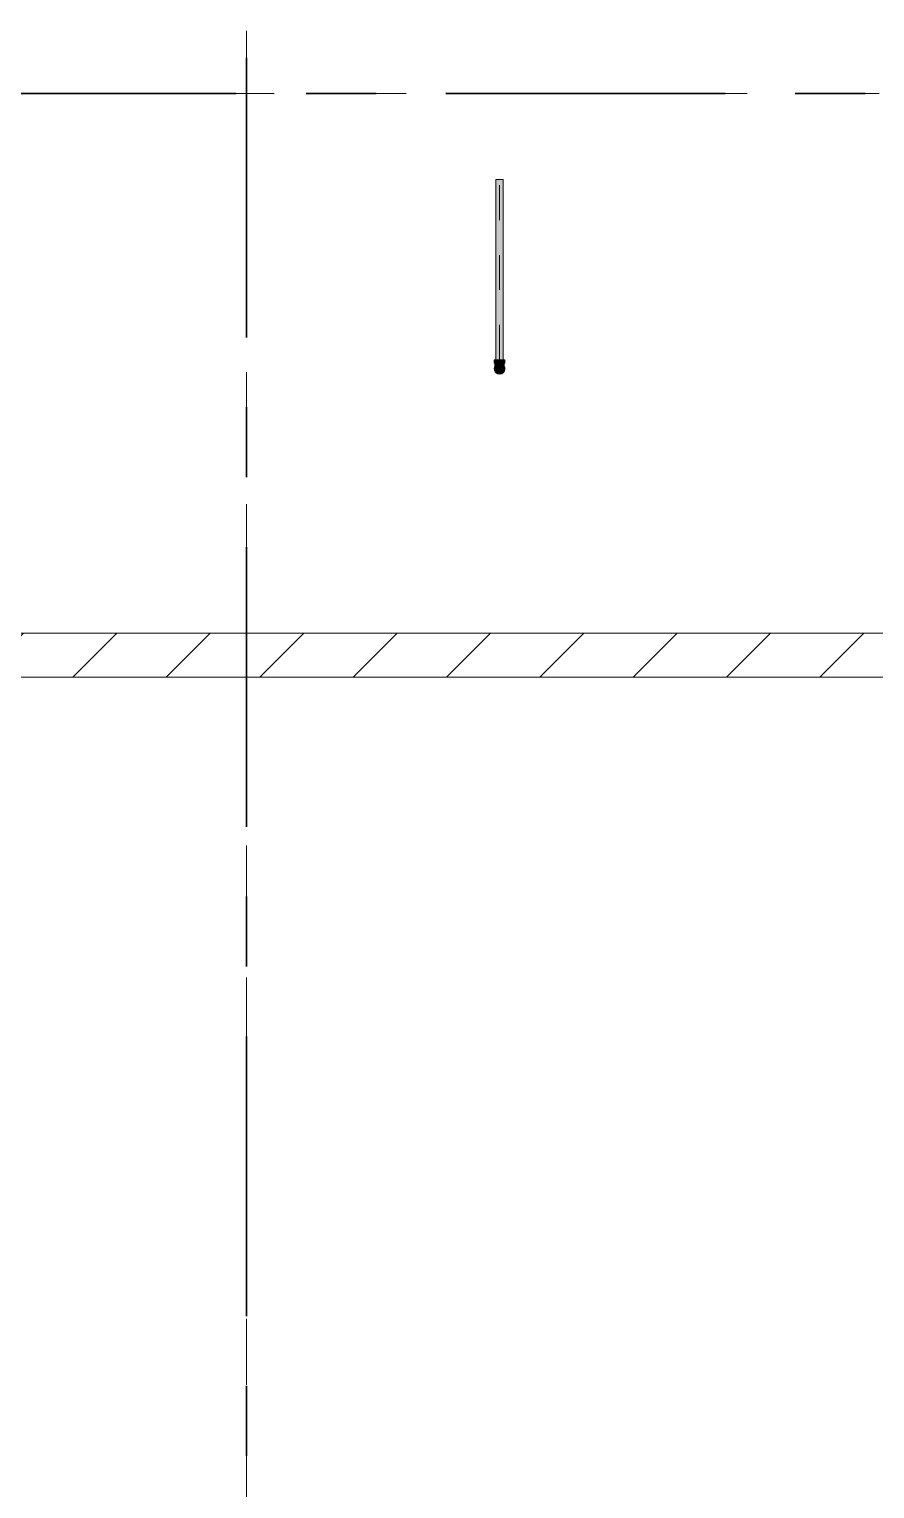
# Model space of a CAD drawing. Header units: millimetres. Extents: x -4000 to 187956, y -58990 to 162485.
# Drawn here: x 59512 to 63355, y 19113 to 25743 of the extents above; entities that cross this region are included whole.
import ezdxf

# ---------------------------------------------------------------- set-up
doc = ezdxf.new("R2010")
doc.units = ezdxf.units.MM
for name, pattern in [('Dash 1_16_', [317.5, 158.75, -158.75]), ('Grid Line', [2222.5, 1270, -317.5, 317.5, -317.5]), ('Grid Line 12_5mm', [2150, 1250, -300, 300, -300])]:
    doc.linetypes.add(name, pattern=pattern)
for name, color, linetype, lineweight in [('A-WALL', 113, 'Continuous', 13), ('A-WALL-PATT', 111, 'Continuous', 13), ('F-SPRN', 3, 'Continuous', 9), ('P-PIPE', 3, 'Continuous', 9), ('P-PIPE-CNTR', 3, 'Continuous', 9), ('S-GRID', 1, 'Continuous', 30)]:
    doc.layers.add(name, color=color, linetype=linetype, lineweight=lineweight)

# ---------------------------------------------------------------- blocks, each defined once
blk = doc.blocks.new('CMF2_NHAXUONG_A_rvt-1-FFS - TANG 1')
at = {"layer": 'A-WALL-PATT', "lineweight": 9}
h = blk.add_hatch(dxfattribs=at)
h.set_pattern_fill('FP_12', color=250, style=0, pattern_type=2)
h.set_pattern_definition([(45, (0, 0), (-212.132, 212.132), [])])
h.paths.add_polyline_path([(123099.8, 22800), (123099.8, 23000), (43099.8, 23000), (43099.8, 22800), (122899.8, 22800)])
at = {"layer": 'A-WALL', "color": 50, "lineweight": 15}
for p, q in [((123099.8, 23000), (43099.8, 23000)), ((43099.8, 22800), (67899.8, 22800))]:
    blk.add_line(p, q, dxfattribs=at)
at = {"layer": 'A-WALL', "color": 35, "lineweight": 15}
for p, q in [((71984.8, 23000), (43099.8, 23000)), ((43099.8, 22800), (67899.8, 22800))]:
    blk.add_line(p, q, dxfattribs=at)
at = {"layer": 'S-GRID', "linetype": 'Grid Line 12_5mm', "lineweight": 9}
for p, q in [((60500, 161185.2), (60500, -16487.4)), ((-824.3, 25450), (183641.1, 25450))]:
    blk.add_line(p, q, dxfattribs=at)
blk = doc.blocks.new('Sprinkler_Up - DN20-V521-FFS - TANG 1')
at = {"layer": 'F-SPRN', "transparency": 33554534}
for points in [[(-4.6, 0), (-1.7, 2.9), (-1.2, 3.5), (-0.6, 4), (0.6, 4), (1.2, 3.5), (1.7, 2.9), (4.6, 0), (22.2, 0), (18, 13.1), (6.9, 21.2), (-6.9, 21.2), (-18, 13.1), (-22.2, 0), (-13.2, 0)], [(6.9, -21.2), (18, -13.1), (22.2, 0), (3.9, -0.7), (1.7, -2.9), (1.2, -3.5), (0.6, -4), (-0.6, -4), (-1.2, -3.5), (-1.7, -2.9), (-4.6, 0), (-22.2, 0), (-18, -13.1), (-6.9, -21.2), (3.4, -21.2)], [(0, -16.7), (4.3, -16.1), (11.8, -11.8), (16.1, -4.3), (16.1, 4.3), (11.8, 11.8), (8.3, 14.4), (0, 16.7), (-4.3, 16.1), (-11.8, 11.8), (-16.1, 4.3), (-16.1, -4.3), (-11.8, -11.8), (-8.3, -14.4)], [(0, -15.6), (7.8, -13.5), (13.5, -7.8), (15.1, -4), (15.1, 4), (13.5, 7.8), (7.8, 13.5), (0, 15.6), (-7.8, 13.5), (-11, 11), (-15.1, 4), (-15.1, -4), (-11, -11), (-7.8, -13.5), (-4.5, -14.4)], [(-14.5, -5.5), (-10.9, -5.5), (-10.9, 5.4), (-14.5, 5.4)], [(-7.7, -5.5), (-7.7, 5.4), (-10.9, 5.4), (-10.9, -5.5)], [(0, -5.5), (0, 5.4), (-7.7, 5.4), (-7.7, -5.5)], [(0, 0), (5.7, 0), (2.9, 4.9), (-2.9, 4.9), (-5.7, 0)], [(2.9, -4.9), (5.7, 0), (-5.7, 0), (-2.9, -4.9)], [(-4.6, 0), (4.6, 0), (0, 4.6)], [(0, -4.6), (4.6, 0), (-4.6, 0)], [(0, -2.6), (1.3, 0), (-1.8, 0)], [(-1.3, 0), (1.8, 0), (0, 2.6)], [(7.7, -5.5), (7.7, 5.4), (0, 5.4), (0, -5.5)], [(10.9, -5.5), (10.9, 5.4), (7.7, 5.4), (7.7, -5.5)], [(14.5, -5.5), (14.5, 5.4), (10.9, 5.4), (10.9, -5.5)]]:
    blk.add_hatch(color=1, dxfattribs=at).paths.add_polyline_path(points)
at = {"layer": 'F-SPRN', "color": 1}
for p, q in [((-13.2, 5.4), (-14.5, 5.4)), ((-14.5, 5.4), (-13.2, 5.4)), ((-14.5, 5.4), (-14.5, 3.7)), ((-14.5, 3.3), (-14.5, 0)), ((-11.5, 5.4), (-13.2, 5.4)), ((-13.2, 5.4), (-11.3, 5.4)), ((-11.5, 5.4), (-11.5, 4)), ((-10.9, 1.9), (-10.9, 3.6)), ((-10.8, 5.4), (-8, 5.4)), ((-8.1, 5.4), (-10.8, 5.4)), ((-8.1, 5.4), (-8.1, 2.8)), ((-8.1, 2.5), (-8.1, 0.7)), ((-7.7, 4.8), (-7.7, 2.7)), ((-7.7, 4.8), (-7.7, 2.7)), ((-7.7, 2.1), (-7.7, 0.5)), ((-7.7, 2.1), (-7.7, 0.5)), ((-6.7, 5.4), (-4.7, 5.4)), ((-5.8, 3.8), (-5.8, 2.2)), ((-2.1, 0), (-2.1, 0)), ((-2.1, 0), (-2.1, -0.1)), ((0, 2.1), (-0.1, 2.1)), ((2.1, 0), (2.1, 0.1)), ((2.1, 0), (2.1, 0)), ((4.7, 5.4), (6.5, 5.4)), ((7.7, 5.4), (10.8, 5.4)), ((7.7, 5.2), (7.7, 2.7)), ((7.7, 5.2), (7.7, 2.7)), ((7.7, 2.3), (7.7, 0.5)), ((7.7, 2.3), (7.7, 0.5)), ((10.8, 5.4), (8.1, 5.4)), ((8.1, 5.4), (8.1, 2.8)), ((8.1, 2.5), (8.1, 0.4)), ((10.9, 5.4), (14.5, 5.4)), ((10.9, 3.6), (10.9, 0.2)), ((14.5, 5.4), (11.5, 5.4)), ((11.5, 5.4), (11.5, 4)), ((11.5, 3), (11.5, 0.2)), ((14.5, 5.4), (14.5, -5.5)), ((-14.5, -1.3), (-14.5, -3.7)), ((-13.3, -5.5), (-14.5, -5.5)), ((-14.5, -5.5), (-13.3, -5.5)), ((-11.1, -5.5), (-13.2, -5.5)), ((-13.2, -5.5), (-11.5, -5.5)), ((-10.9, -2.6), (-10.9, -1.3)), ((-10.8, -5.5), (-8.1, -5.5)), ((-7.8, -5.5), (-10.8, -5.5)), ((-8.1, -4.2), (-8.1, -5.5)), ((-7.7, -2.7), (-7.7, -4)), ((-7.7, -2.7), (-7.7, -4)), ((-7, -5.5), (-5.8, -5.5)), ((-4.8, -5.5), (-7, -5.5)), ((-5.8, -2.3), (-5.8, -3.8)), ((-2.1, -0.3), (-2, -0.4)), ((-2, -0.4), (-2, -0.5)), ((-2, -0.5), (-2, -0.6)), ((-2, -0.6), (-2, -0.7)), ((-2, -0.7), (-1.9, -0.7)), ((-1.9, -0.7), (-1.9, -0.8)), ((-1.9, -0.8), (-1.9, -0.9)), ((-1.9, -0.9), (-1.8, -1)), ((-1.8, -1), (-1.8, -1.1)), ((-1.8, -1), (-1.8, -1)), ((-1.8, -1.1), (-1.7, -1.2)), ((-1.7, -1.2), (-1.6, -1.3)), ((-1.7, -1.2), (-1.7, -1.2)), ((-1.6, -1.3), (-1.6, -1.4)), ((-1.6, -1.4), (-1.5, -1.4)), ((-1.5, -1.4), (-1.4, -1.5)), ((-1.4, -1.5), (-1.3, -1.6)), ((-1.4, -1.5), (-1.4, -1.5)), ((-1.3, -1.6), (-1.3, -1.7)), ((-1.3, -1.7), (-1.2, -1.7)), ((-1.2, -1.7), (-1.1, -1.7)), ((-1.1, -1.7), (-1.1, -1.8)), ((-1.1, -1.8), (-1, -1.8)), ((-1, -1.8), (-0.9, -1.9)), ((-0.9, -1.9), (-0.8, -1.9)), ((-0.8, -1.9), (-0.7, -2)), ((-0.8, -1.9), (-0.8, -1.9)), ((-0.7, -2), (-0.6, -2)), ((-0.6, -2), (-0.5, -2)), ((-0.5, -2), (-0.4, -2)), ((-0.4, -2), (-0.3, -2.1)), ((-0.4, -2), (-0.4, -2)), ((-0.3, -2.1), (-0.2, -2.1)), ((-0.2, -2.1), (-0.1, -2.1)), ((-0.1, -2.1), (0, -2.1)), ((0, -2.1), (0.1, -2.1)), ((0.1, -2.1), (0.2, -2.1)), ((0.1, -2.1), (0.1, -2.1)), ((0.2, -2.1), (0.3, -2.1)), ((0.3, -2.1), (0.4, -2)), ((0.4, -2), (0.5, -2)), ((0.5, -2), (0.6, -2)), ((0.6, -2), (0.7, -2)), ((0.6, -2), (0.6, -2)), ((0.7, -2), (0.8, -1.9)), ((0.8, -1.9), (0.9, -1.9)), ((0.9, -1.9), (1, -1.8)), ((0.9, -1.9), (0.9, -1.9)), ((1, -1.8), (1.1, -1.8)), ((1.1, -1.8), (1.2, -1.7)), ((1.2, -1.7), (1.3, -1.6)), ((1.2, -1.7), (1.2, -1.7)), ((1.3, -1.6), (1.4, -1.6)), ((1.4, -1.5), (1.5, -1.5)), ((1.4, -1.6), (1.4, -1.5)), ((1.5, -1.4), (1.6, -1.3)), ((1.5, -1.5), (1.5, -1.4)), ((1.6, -1.3), (1.7, -1.2)), ((1.6, -1.3), (1.6, -1.3)), ((1.7, -1.1), (1.8, -1.1)), ((1.7, -1.2), (1.7, -1.1)), ((1.8, -1), (1.9, -0.9)), ((1.8, -1.1), (1.8, -1)), ((1.9, -0.8), (2, -0.7)), ((1.9, -0.8), (1.9, -0.8)), ((1.9, -0.9), (1.9, -0.8)), ((2, -0.4), (2.1, -0.3)), ((2, -0.5), (2, -0.4)), ((2, -0.5), (2, -0.5)), ((2, -0.6), (2, -0.5)), ((2, -0.7), (2, -0.6)), ((2.1, -0.1), (2.1, 0)), ((2.1, -0.2), (2.1, -0.1)), ((2.1, -0.3), (2.1, -0.2)), ((7, -5.5), (4.8, -5.5)), ((5.8, -2.2), (5.8, -3.8)), ((5.8, -5.5), (7, -5.5)), ((7.7, -0.5), (7.7, -2.3)), ((7.7, -0.5), (7.7, -2.3)), ((7.7, -2.7), (7.7, -5.4)), ((7.7, -2.7), (7.7, -5.4)), ((10.8, -5.5), (7.7, -5.5)), ((8.1, -0.4), (8.1, -2.5)), ((8.1, -2.8), (8.1, -5.5)), ((8.1, -5.5), (10.8, -5.5)), ((10.9, -0.2), (10.9, -3.6)), ((14.5, -5.5), (10.9, -5.5)), ((11.5, -0.2), (11.5, -3)), ((11.5, -4), (11.5, -5.5)), ((11.5, -5.5), (14.5, -5.5))]:
    blk.add_line(p, q, dxfattribs=at)
at = {"layer": 'F-SPRN', "color": 1, "flags": 128}
for points in [[(-2, 0.5), (-2, 0.4), (-2.1, 0.3), (-2.1, 0.2), (-2.1, 0.1), (-2.1, 0)], [(-1.6, 1.3), (-1.6, 1.3), (-1.7, 1.2), (-1.7, 1.1), (-1.8, 1.1), (-1.8, 1), (-1.9, 0.9), (-1.9, 0.8), (-1.9, 0.8), (-2, 0.7), (-2, 0.6), (-2, 0.5), (-2, 0.5)], [(-0.6, 2), (-0.7, 2), (-0.8, 1.9), (-0.9, 1.9), (-0.9, 1.9), (-1, 1.8), (-1.1, 1.8), (-1.2, 1.7), (-1.2, 1.7), (-1.3, 1.6), (-1.4, 1.6), (-1.4, 1.5), (-1.5, 1.5), (-1.5, 1.4), (-1.6, 1.3)], [(-0.5, 2), (-0.6, 2), (-0.6, 2)], [(-0.1, 2.1), (-0.1, 2.1), (-0.2, 2.1), (-0.3, 2.1), (-0.4, 2), (-0.5, 2)], [(1.4, 1.5), (1.4, 1.5), (1.3, 1.6), (1.3, 1.7), (1.2, 1.7), (1.1, 1.7), (1.1, 1.8), (1, 1.8), (0.9, 1.9), (0.8, 1.9), (0.8, 1.9), (0.7, 2), (0.6, 2), (0.5, 2), (0.4, 2), (0.4, 2), (0.3, 2.1), (0.2, 2.1), (0.1, 2.1), (0, 2.1)], [(1.9, 0.8), (1.9, 0.9), (1.8, 1), (1.8, 1), (1.8, 1.1), (1.7, 1.2), (1.7, 1.2), (1.6, 1.3), (1.6, 1.4), (1.5, 1.4), (1.4, 1.5)], [(2.1, 0.1), (2.1, 0.2), (2.1, 0.2), (2.1, 0.3), (2, 0.4), (2, 0.5), (2, 0.6), (2, 0.7), (1.9, 0.7), (1.9, 0.8)], [(-2.1, -0.1), (-2.1, -0.2), (-2.1, -0.2), (-2.1, -0.3)]]:
    blk.add_lwpolyline(points, dxfattribs=at)
at = {"layer": 'F-SPRN', "color": 1}
for radius, start, end in [(22.2, 360, 180), (21.9, 165.67731, 179.2615), (21.9, 144.76984, 164.81509), (21.9, 129.05838, 143.27011), (16.7, 167.68021, 180), (16.7, 167.68021, 180), (16.7, 155.38786, 164.96934), (16.7, 155.38786, 164.96934), (15.6, 166.42653, 180), (15.6, 166.42653, 180), (15.6, 150.94093, 165), (15.6, 159.61394, 165), (16.7, 136.72135, 149.93102), (16.7, 136.72135, 149.93102), (15.6, 150.94093, 156.38455), (15.6, 138.42141, 150), (15.6, 138.42141, 150), (21.9, 108.26214, 125.75069), (16.7, 121.41808, 130.57514), (16.7, 121.41808, 130.57514), (15.6, 120.52623, 133.2078), (15.6, 120.52623, 133.2078), (16.7, 106.59952, 120), (16.7, 106.59952, 120), (15.6, 114.43632, 119.98126), (15.6, 114.43632, 119.98126), (21.9, 99.348, 107.90102), (4.63, 155.78319, 180), (4.63, 155.78319, 180), (16.7, 96.41428, 105), (16.7, 96.41428, 105), (4.63, 109.01924, 138.27027), (4.63, 109.01924, 138.27027), (21.9, 90.14502, 98.85032), (15.6, 95.57619, 100.68426), (15.6, 95.57619, 100.68426), (2.56, 109.01924, 168.82781), (2.56, 109.01924, 168.82781), (2.04, 109.01924, 180), (16.7, 83.06841, 90), (16.7, 83.06841, 90), (4.63, 17.95923, 90), (4.63, 17.95923, 90), (3.81, 57.05771, 90), (2.56, 14.55988, 90), (2.56, 14.55988, 90), (2.04, 10.47029, 90), (21.9, 72.55828, 89.46239), (15.6, 75.57295, 80.58917), (15.6, 75.57295, 80.58917), (3.81, 16.16047, 43.83585), (15.6, 67.56142, 74.5481), (15.6, 67.56142, 74.5481), (16.7, 60, 75), (16.7, 60, 75), (15.6, 60.01874, 65.56368), (15.6, 60.01874, 65.56368), (21.9, 54.24931, 71.73786), (15.6, 46.7922, 60), (15.6, 46.7922, 60), (16.7, 49.42486, 58.58192), (16.7, 49.42486, 58.58192), (15.6, 30, 41.57859), (15.6, 30, 41.57859), (16.7, 30, 43.27865), (16.7, 30, 43.27865), (21.9, 36.72989, 53.30583), (15.6, 23.61545, 29.56463), (15.6, 15, 29.56463), (15.6, 15, 20.38606), (16.7, 15, 24.61214), (16.7, 15, 24.61214), (15.6, 360, 13.66176), (15.6, 0, 13.66176), (16.7, 360, 12.31979), (16.7, 0, 12.31979), (21.9, 15.18491, 35.23016), (21.9, 0.7385, 14.32269), (22.2, 180, 360), (21.9, 180.7385, 194.32269), (21.9, 195.18491, 215.23016), (21.9, 216.72989, 230.94162), (16.7, 180, 192.31979), (16.7, 180, 192.31979), (16.7, 195.03066, 204.61214), (16.7, 195.03066, 204.61214), (15.6, 181.90822, 193.66176), (15.6, 181.90822, 193.66176), (15.6, 197.33389, 209.56463), (15.6, 197.33389, 209.56463), (16.7, 210.06898, 223.27865), (16.7, 210.06898, 223.27865), (15.6, 210, 212.04574), (15.6, 210, 212.04574), (15.6, 212.54719, 221.57859), (15.6, 212.54719, 221.57859), (21.9, 234.24931, 251.73786), (16.7, 229.42486, 238.58192), (16.7, 229.42486, 238.58192), (15.6, 233.79501, 240), (15.6, 233.79501, 240), (16.7, 239.81896, 240), (16.7, 239.81896, 240), (16.7, 240, 255), (16.7, 240, 255), (15.6, 240.01874, 245.56368), (15.6, 240.01874, 245.56368), (21.9, 252.55828, 269.46239), (15.6, 248.57412, 254.5481), (15.6, 248.57412, 254.5481), (4.63, 197.95923, 0), (4.63, 197.95923, 360), (15.6, 255, 267.63996), (15.6, 255, 267.63996), (3.81, 196.16047, 360), (2.56, 191.16773, 270), (2.56, 191.16773, 270), (2.04, 190.47029, 270), (16.7, 263.06841, 270), (16.7, 263.06841, 270), (2.04, 270, 0), (2.56, 270, 0), (2.56, 270, 360), (21.9, 270.14502, 278.85032), (15.6, 275.57619, 280.68426), (15.6, 275.57619, 280.68426), (16.7, 276.41428, 285), (16.7, 276.41428, 285), (21.9, 279.348, 287.90102), (16.7, 286.59952, 300.18104), (16.7, 286.59952, 300.18104), (15.6, 294.43632, 299.98126), (15.6, 294.43632, 299.98126), (21.9, 288.26214, 305.75069), (15.6, 300, 313.2078), (15.6, 300, 313.2078), (16.7, 301.41808, 310.57514), (16.7, 301.41808, 310.57514), (15.6, 318.42141, 330), (15.6, 318.42141, 330), (16.7, 316.72135, 330), (16.7, 316.72135, 330), (21.9, 306.69417, 323.27011), (15.6, 330.43537, 345), (15.6, 330.43537, 336.38455), (15.6, 339.61394, 345), (15.6, 346.33824, 360), (15.6, 346.33824, 360), (16.7, 335.38786, 345), (16.7, 335.38786, 345), (16.7, 347.68021, 360), (16.7, 347.68021, 360), (21.9, 324.76984, 344.81509), (21.9, 345.67731, 359.2615)]:
    blk.add_arc((0, 0), radius, start, end, dxfattribs=at)
blk = doc.blocks.new('Steel_Transition_Threaded_HoaPhat - Standard-V522-FFS - TANG 1')
at = {"layer": 'P-PIPE', "lineweight": 13, "transparency": 33554534}
h = blk.add_hatch(color=1, dxfattribs=at)
h.paths.add_polyline_path([(61650, 24177.6), (61655.8, 24178.4), (61661.3, 24180.6), (61667.1, 24185.7), (61669.5, 24188.8), (61671.7, 24194.3), (61672.5, 24200.1), (61671.7, 24205.9), (61669.5, 24211.3), (61665.9, 24216), (61661.3, 24219.6), (61655.8, 24221.8), (61650, 24222.6), (61644.2, 24221.8), (61636.8, 24218.1), (61634.1, 24216), (61630.5, 24211.3), (61628.3, 24205.9), (61627.5, 24200.1), (61628.3, 24194.3), (61630.5, 24188.8), (61636.8, 24182.1), (61638.8, 24180.6), (61644.2, 24178.4)])
h.paths.add_polyline_path([(61650, 24180), (61644.8, 24180.7), (61636.8, 24185.1), (61635.8, 24185.9), (61632.6, 24190), (61630.6, 24194.9), (61629.9, 24200.1), (61630.6, 24205.3), (61632.6, 24210.1), (61636.8, 24215.1), (61640, 24217.5), (61644.8, 24219.5), (61650, 24220.2), (61655.2, 24219.5), (61660.1, 24217.5), (61664.2, 24214.3), (61667.4, 24210.1), (61669.4, 24205.3), (61670.1, 24200.1), (61669.4, 24194.9), (61667.4, 24190), (61664, 24185.7), (61660.1, 24182.7), (61655.2, 24180.7)])
for points in [[(61629.9, 24200.1), (61633.6, 24200.1), (61635.8, 24208.3), (61641.8, 24214.3), (61650, 24216.5), (61658.2, 24214.3), (61664.2, 24208.3), (61666.4, 24200.1), (61670.1, 24200.1), (61669.4, 24205.3), (61667.4, 24210.1), (61664.2, 24214.3), (61660.1, 24217.5), (61655.2, 24219.5), (61650, 24220.2), (61644.8, 24219.5), (61636.8, 24215.1), (61635.8, 24214.3), (61632.6, 24210.1), (61630.6, 24205.3)], [(61650, 24180), (61655.2, 24180.7), (61660.1, 24182.7), (61664.2, 24185.9), (61667.4, 24190), (61669.4, 24194.9), (61670.1, 24200.1), (61666.4, 24200.1), (61664.2, 24191.9), (61658.2, 24185.9), (61650, 24183.7), (61641.8, 24185.9), (61635.8, 24191.9), (61633.6, 24200.1), (61629.9, 24200.1), (61630.6, 24194.9), (61632.6, 24190), (61636.8, 24185.1), (61640, 24182.7), (61644.8, 24180.7)], [(61650, 24181.6), (61654.8, 24182.2), (61661.4, 24185.7), (61663.1, 24187), (61666, 24190.8), (61667.9, 24195.3), (61668.5, 24200.1), (61667.9, 24204.9), (61666, 24209.3), (61663.1, 24213.2), (61659.3, 24216.1), (61654.8, 24218), (61650, 24218.6), (61645.2, 24218), (61640.8, 24216.1), (61636.8, 24213), (61634, 24209.3), (61632.1, 24204.9), (61631.5, 24200.1), (61632.1, 24195.3), (61634, 24190.8), (61638.6, 24185.7), (61640.8, 24184.1), (61645.2, 24182.2)]]:
    blk.add_hatch(color=1, dxfattribs=at).paths.add_polyline_path(points)
at = {"layer": 'P-PIPE', "color": 20, "lineweight": 13}
for radius, start, end in [(22.5, 0, 180), (22.5, 0, 180), (22.5, 180, 0), (22.5, 180, 0), (20.1, 166.04994, 180), (20.1, 180, 193.95006), (20.1, 150, 162.74488), (18.5, 166.59392, 180), (18.5, 166.59392, 180), (18.5, 180, 193.40608), (18.5, 180, 193.40608), (18.5, 157.6232, 165), (18.5, 157.6232, 165), (20.1, 131.25824, 148.15532), (16.4, 180.81064, 191.45326), (16.4, 168.54674, 175.16067), (18.5, 136.42974, 150), (18.5, 136.42974, 150), (16.4, 158.0319, 163.50595), (16.4, 144.08122, 150), (18.5, 135, 135.47422), (18.5, 135, 135.47422), (18.5, 123.49758, 133.20406), (18.5, 123.49758, 133.20406), (20.1, 109.68592, 125.00431), (16.4, 121.07383, 126.45372), (18.5, 106.81896, 120), (18.5, 106.81896, 120), (16.4, 113.40447, 120), (16.4, 107.46566, 111.9681), (20.1, 100.99748, 105), (18.5, 91.43525, 103.20464), (18.5, 91.43525, 103.20464), (16.4, 96.21321, 104.60424), (20.1, 90.52458, 98.50889), (18.5, 78.09865, 90), (18.5, 78.09865, 90), (20.1, 75.0607, 87.9279), (16.4, 66.9681, 75), (18.5, 60, 75), (18.5, 60, 75), (20.1, 54.99569, 75), (18.5, 46.79594, 56.50242), (18.5, 46.79594, 56.50242), (20.1, 31.84468, 51.1144), (16.4, 30, 38.0319), (18.5, 30, 43.57026), (18.5, 30, 43.57026), (16.4, 0, 8.0319), (16.4, 351.9681, 0), (18.5, 15, 22.3768), (18.5, 15, 22.3768), (20.1, 17.25512, 30), (18.5, 0, 13.40608), (18.5, 0, 13.40608), (18.5, 346.59392, 0), (18.5, 346.59392, 0), (20.1, 0, 13.95006), (20.1, 346.04994, 0), (20.1, 197.25512, 210), (18.5, 195, 202.3768), (18.5, 195, 202.3768), (20.1, 211.84468, 228.74176), (18.5, 210, 223.57026), (18.5, 210, 223.57026), (16.4, 210.66354, 215.91878), (18.5, 224.52578, 225), (18.5, 224.52578, 225), (18.5, 226.79594, 236.50242), (18.5, 226.79594, 236.50242), (20.1, 234.99569, 255), (16.4, 230.47333, 236.63885), (18.5, 240, 255), (18.5, 240, 255), (16.4, 240, 241.83817), (16.4, 241.83817, 246.59553), (16.4, 246.9681, 255), (20.1, 255.0607, 267.9279), (18.5, 258.09865, 270), (18.5, 258.09865, 270), (16.4, 264.1652, 268.50595), (20.1, 270.52458, 278.50889), (18.5, 271.43525, 283.20464), (18.5, 271.43525, 283.20464), (16.4, 276.45372, 283.90628), (20.1, 280.99748, 285), (16.4, 287.46566, 291.9681), (18.5, 286.81896, 300), (18.5, 286.81896, 300), (16.4, 293.40447, 300), (20.1, 289.68592, 305.00431), (18.5, 303.49758, 313.20406), (18.5, 303.49758, 313.20406), (20.1, 308.8856, 328.15532), (18.5, 316.42974, 330), (18.5, 316.42974, 330), (16.4, 338.0319, 342.86912), (18.5, 337.6232, 345), (18.5, 337.6232, 345), (20.1, 330, 342.74488)]:
    blk.add_arc((61650, 24200.1), radius, start, end, dxfattribs=at)
blk = doc.blocks.new('Steel_Elbow_Threaded_HoaPhat - Standard-V523-FFS - TANG 1')
at = {"layer": 'P-PIPE', "lineweight": 13, "transparency": 33554534}
for points in [[(61637.9, 24225.5), (61650, 24225.5), (61650, 24240.6), (61625.9, 24240.6), (61626.7, 24225.5), (61636.8, 24225.5)], [(61650, 24176), (61656.2, 24176.8), (61662.1, 24179.2), (61669.1, 24185.7), (61670.9, 24188), (61673.3, 24193.8), (61674.1, 24200.1), (61673.3, 24206.3), (61670.9, 24212.1), (61667.1, 24217.1), (61662.1, 24221), (61656.2, 24223.4), (61650, 24224.2), (61643.8, 24223.4), (61636.8, 24220.1), (61633, 24217.1), (61629.1, 24212.1), (61626.7, 24206.3), (61625.9, 24200.1), (61626.7, 24193.8), (61629.1, 24188), (61633, 24183), (61637.9, 24179.2), (61643.8, 24176.8)], [(61650, 24225.5), (61674.1, 24225.5), (61673.3, 24240.6), (61650, 24240.6)]]:
    blk.add_hatch(color=1, dxfattribs=at).paths.add_polyline_path(points)
h = blk.add_hatch(color=1, dxfattribs=at)
h.paths.add_polyline_path([(61642.8, 24220), (61640.3, 24220), (61644.1, 24221.9)])
h.paths.add_polyline_path([(61629.8, 24210.2), (61631.2, 24210.7), (61637.2, 24217.6), (61642.8, 24220), (61650, 24221.2), (61650, 24225.5), (61631.7, 24225.5), (61630.3, 24221.7), (61630.1, 24214.3)])
h = blk.add_hatch(color=1, dxfattribs=at)
h.paths.add_polyline_path([(61666.9, 24215.3), (61669.5, 24210.7), (61668.6, 24214.6)])
h.paths.add_polyline_path([(61670.9, 24208.6), (61670.6, 24217.2), (61669.5, 24216.8), (61669.4, 24220.9), (61670.7, 24221.2), (61669.6, 24225.5), (61650, 24225.5), (61650, 24221.2), (61657.2, 24220), (61655.9, 24221.9), (61663.4, 24217.2), (61667.4, 24213.1), (61666.2, 24218.2), (61668.6, 24214.6)])
at = {"layer": 'P-PIPE', "color": 20, "lineweight": 13}
for p, q in [((61625.9, 24240.6), (61625.9, 24225.5)), ((61633, 24240.6), (61625.9, 24240.6)), ((61650, 24240.6), (61625.9, 24240.6)), ((61625.9, 24225.5), (61631.5, 24225.5)), ((61625.9, 24225.5), (61650, 24225.5)), ((61631.7, 24225.5), (61628.9, 24225.5)), ((61628.9, 24210.9), (61628.9, 24211.8)), ((61628.9, 24206.4), (61628.9, 24207.1)), ((61628.9, 24205.7), (61628.9, 24206.4)), ((61628.9, 24205.1), (61628.9, 24205.7)), ((61628.9, 24203.4), (61628.9, 24204)), ((61628.9, 24203), (61628.9, 24203.4)), ((61628.9, 24201.7), (61628.9, 24202.1)), ((61628.9, 24201.4), (61628.9, 24201.7)), ((61628.9, 24201.1), (61628.9, 24201.4)), ((61628.9, 24200.4), (61628.9, 24200.6)), ((61628.9, 24200.3), (61628.9, 24200.4)), ((61628.9, 24200.2), (61628.9, 24200.3)), ((61628.9, 24200.1), (61628.9, 24200.2)), ((61628.9, 24200.1), (61628.9, 24200.1)), ((61628.9, 24199.9), (61628.9, 24200.1)), ((61628.9, 24199), (61628.9, 24199.9)), ((61628.9, 24198.2), (61628.9, 24199)), ((61629, 24197.3), (61628.9, 24198.2)), ((61636.4, 24225.5), (61629.2, 24225.5)), ((61631.5, 24225.5), (61633, 24225.5)), ((61632.8, 24225.5), (61631.7, 24225.5)), ((61637.9, 24240.6), (61633.8, 24240.6)), ((61636.4, 24225.5), (61633.8, 24225.5)), ((61634, 24225.5), (61636.3, 24225.5)), ((61636.8, 24225.5), (61636.4, 24225.5)), ((61636.8, 24225.5), (61636.4, 24225.5)), ((61636.7, 24225.5), (61637.9, 24225.5)), ((61642.8, 24225.5), (61637.8, 24225.5)), ((61642.8, 24225.5), (61637.8, 24225.5)), ((61637.9, 24225.5), (61642.7, 24225.5)), ((61643.8, 24240.6), (61638.2, 24240.6)), ((61650, 24225.5), (61643.7, 24225.5)), ((61650, 24225.5), (61643.7, 24225.5)), ((61650, 24240.6), (61643.8, 24240.6)), ((61643.8, 24225.5), (61650, 24225.5)), ((61656.2, 24240.6), (61650, 24240.6)), ((61674.1, 24240.6), (61650, 24240.6)), ((61650, 24225.5), (61656.2, 24225.5)), ((61650, 24225.5), (61674.1, 24225.5)), ((61656.3, 24225.5), (61650, 24225.5)), ((61656.3, 24225.5), (61650, 24225.5)), ((61661.8, 24240.6), (61656.2, 24240.6)), ((61663.6, 24225.5), (61657.2, 24225.5)), ((61671.2, 24225.5), (61657.2, 24225.5)), ((61657.3, 24225.5), (61662.1, 24225.5)), ((61666.2, 24240.6), (61662.1, 24240.6)), ((61662.1, 24225.5), (61666, 24225.5)), ((61666.2, 24225.5), (61663.6, 24225.5)), ((61674.1, 24240.6), (61667.1, 24240.6)), ((61667.1, 24225.5), (61669.7, 24225.5)), ((61668.3, 24225.5), (61667.2, 24225.5)), ((61669.9, 24225.5), (61668.3, 24225.5)), ((61669.7, 24225.5), (61674.1, 24225.5)), ((61671, 24197.6), (61670.9, 24196.7)), ((61671.1, 24198.4), (61671, 24197.6)), ((61671.2, 24200.1), (61671.1, 24199.2)), ((61671.1, 24199.2), (61671.1, 24198.4)), ((61671.2, 24212), (61671.2, 24211.2)), ((61671.2, 24211.2), (61671.2, 24210.3)), ((61671.2, 24208), (61671.2, 24207.3)), ((61671.2, 24207.3), (61671.2, 24206.6)), ((61671.2, 24206.6), (61671.2, 24205.9)), ((61671.2, 24205.9), (61671.2, 24205.3)), ((61671.2, 24204.1), (61671.2, 24203.6)), ((61671.2, 24203.6), (61671.2, 24203.1)), ((61671.2, 24203.1), (61671.2, 24202.6)), ((61671.2, 24201.8), (61671.2, 24201.5)), ((61671.2, 24201.5), (61671.2, 24201.2)), ((61671.2, 24201.2), (61671.2, 24200.9)), ((61671.2, 24200.5), (61671.2, 24200.3)), ((61671.2, 24200.3), (61671.2, 24200.2)), ((61671.2, 24200.2), (61671.2, 24200.1)), ((61671.2, 24200.1), (61671.2, 24200.1)), ((61674.1, 24225.5), (61674.1, 24240.6)), ((61629.2, 24196.5), (61629, 24197.3)), ((61629.3, 24195.7), (61629.2, 24196.5)), ((61629.5, 24194.8), (61629.3, 24195.7)), ((61629.7, 24194), (61629.5, 24194.8)), ((61630, 24193.2), (61629.7, 24194)), ((61630.3, 24192.4), (61630, 24193.2)), ((61630.6, 24191.6), (61630.3, 24192.4)), ((61631, 24190.9), (61630.6, 24191.6)), ((61631.3, 24190.1), (61631, 24190.9)), ((61631.8, 24189.4), (61631.3, 24190.1)), ((61632.2, 24188.7), (61631.8, 24189.4)), ((61634.3, 24186), (61633.7, 24186.6)), ((61634.8, 24185.4), (61634.3, 24186)), ((61635.4, 24184.8), (61634.8, 24185.4)), ((61636.1, 24184.2), (61635.4, 24184.8)), ((61636.7, 24183.6), (61636.1, 24184.2)), ((61637.4, 24183.1), (61636.7, 24183.6)), ((61638.1, 24182.6), (61637.4, 24183.1)), ((61638.8, 24182.2), (61638.1, 24182.6)), ((61641, 24181), (61640.2, 24181.3)), ((61641.8, 24180.6), (61641, 24181)), ((61642.6, 24180.3), (61641.8, 24180.6)), ((61643.3, 24180), (61642.6, 24180.3)), ((61645.8, 24179.4), (61645, 24179.5)), ((61646.6, 24179.2), (61645.8, 24179.4)), ((61647.5, 24179.1), (61646.6, 24179.2)), ((61648.3, 24179), (61647.5, 24179.1)), ((61649.2, 24179), (61648.3, 24179)), ((61650, 24178.9), (61649.2, 24179)), ((61650.2, 24178.9), (61650, 24178.9)), ((61651.1, 24179), (61650.2, 24178.9)), ((61651.9, 24179), (61651.1, 24179)), ((61654.4, 24179.4), (61653.6, 24179.2)), ((61655.3, 24179.6), (61654.4, 24179.4)), ((61657.7, 24180.4), (61656.9, 24180.1)), ((61658.4, 24180.7), (61657.7, 24180.4)), ((61659.2, 24181.1), (61658.4, 24180.7)), ((61660, 24181.4), (61659.2, 24181.1)), ((61660.7, 24181.8), (61660, 24181.4)), ((61661.4, 24182.3), (61660.7, 24181.8)), ((61662.1, 24182.8), (61661.4, 24182.3)), ((61662.8, 24183.3), (61662.1, 24182.8)), ((61663.5, 24183.8), (61662.8, 24183.3)), ((61664.1, 24184.3), (61663.5, 24183.8)), ((61664.7, 24184.9), (61664.1, 24184.3)), ((61665.3, 24185.5), (61664.7, 24184.9)), ((61665.9, 24186.1), (61665.3, 24185.5)), ((61666.4, 24186.8), (61665.9, 24186.1)), ((61667, 24187.5), (61666.4, 24186.8)), ((61667.5, 24188.1), (61667, 24187.5)), ((61667.9, 24188.9), (61667.5, 24188.1)), ((61668.4, 24189.6), (61667.9, 24188.9)), ((61668.8, 24190.3), (61668.4, 24189.6)), ((61669.1, 24191.1), (61668.8, 24190.3)), ((61669.5, 24191.9), (61669.1, 24191.1)), ((61669.8, 24192.6), (61669.5, 24191.9)), ((61670.1, 24193.4), (61669.8, 24192.6)), ((61670.3, 24194.2), (61670.1, 24193.4)), ((61670.5, 24195.1), (61670.3, 24194.2)), ((61670.7, 24195.9), (61670.5, 24195.1)), ((61670.9, 24196.7), (61670.7, 24195.9))]:
    blk.add_line(p, q, dxfattribs=at)
at = {"layer": 'P-PIPE', "color": 20, "lineweight": 13, "flags": 128}
for points in [[(61628.9, 24211.8), (61628.9, 24212.6), (61628.9, 24213.5), (61628.9, 24214.4), (61628.9, 24215.4), (61628.9, 24216.3), (61628.9, 24217.3), (61628.9, 24218.2), (61628.9, 24219.2), (61628.9, 24220.2), (61628.9, 24221.2), (61628.9, 24222.2), (61628.9, 24223.2), (61628.9, 24224.2), (61628.9, 24225.2), (61628.9, 24225.5)], [(61628.9, 24209.3), (61628.9, 24210.1), (61628.9, 24210.9)], [(61628.9, 24207.1), (61628.9, 24207.8), (61628.9, 24208.5), (61628.9, 24209.3)], [(61628.9, 24204), (61628.9, 24204.5), (61628.9, 24205.1)], [(61628.9, 24202.1), (61628.9, 24202.5), (61628.9, 24203)], [(61628.9, 24200.6), (61628.9, 24200.8), (61628.9, 24201.1)], [(61671.2, 24225.5), (61671.2, 24224.5), (61671.2, 24223.5), (61671.2, 24222.5), (61671.2, 24221.5), (61671.2, 24220.5), (61671.2, 24219.5), (61671.2, 24218.5), (61671.2, 24217.5), (61671.2, 24216.6), (61671.2, 24215.6), (61671.2, 24214.7), (61671.2, 24213.8), (61671.2, 24212.9), (61671.2, 24212)], [(61671.2, 24210.3), (61671.2, 24209.5), (61671.2, 24208.7), (61671.2, 24208)], [(61671.2, 24205.3), (61671.2, 24204.7), (61671.2, 24204.1)], [(61671.2, 24202.6), (61671.2, 24202.2), (61671.2, 24201.8)], [(61671.2, 24200.9), (61671.2, 24200.7), (61671.2, 24200.5)], [(61633.7, 24186.6), (61633.2, 24187.3), (61632.7, 24188), (61632.2, 24188.7)], [(61640.2, 24181.3), (61639.5, 24181.7), (61638.8, 24182.2)], [(61645, 24179.5), (61644.2, 24179.8), (61643.3, 24180)], [(61653.6, 24179.2), (61652.8, 24179.1), (61651.9, 24179)], [(61656.9, 24180.1), (61656.1, 24179.8), (61655.3, 24179.6)]]:
    blk.add_lwpolyline(points, dxfattribs=at)
at = {"layer": 'P-PIPE', "color": 20, "lineweight": 13}
for radius, start, end in [(24.1, 90, 270), (24.1, 123.35928, 270), (21.1, 172.72037, 178.04381), (21.1, 181.97109, 187.76722), (21.1, 165.7465, 170), (21.1, 156.35778, 164.96646), (21.1, 150.00756, 154.63223), (21.1, 141.58536, 146.25919), (21.1, 130, 141.04884), (21.1, 128.69221, 130), (24.1, 120, 123.35928), (21.1, 112.32955, 125.80236), (24.1, 90, 120), (21.1, 99.94635, 104.96567), (21.1, 90, 95.26621), (24.1, 75, 90), (24.1, 270, 90), (24.1, 270, 75), (21.1, 75.03433, 90), (21.1, 60.79881, 67.06229), (21.1, 54.19764, 59.9895), (21.1, 38.41464, 50), (21.1, 25.36777, 29.99244), (21.1, 15.03354, 23.64222), (21.1, 1.95619, 7.27963), (21.1, 352.23278, 358.02891), (21.1, 190, 194.26573), (21.1, 195.04555, 204.73515), (21.1, 205.37476, 209.99738), (21.1, 213.74954, 218.4271), (21.1, 218.9611, 230), (21.1, 230, 231.32933), (21.1, 234.21981, 247.67648), (21.1, 255.03701, 270), (21.1, 271.10407, 278.96127), (21.1, 279.93028, 284.96299), (21.1, 292.93141, 303.69813), (21.1, 310, 315.03162), (21.1, 316.38612, 321.5729), (21.1, 330.00262, 334.19657), (21.1, 334.62524, 344.95445), (21.1, 345.73427, 350)]:
    blk.add_arc((61650, 24200.1), radius, start, end, dxfattribs=at)

msp = doc.modelspace()

# ---------------------------------------------------------------- block references
at = {"lineweight": 5}
msp.add_blockref('CMF2_NHAXUONG_A_rvt-1-FFS - TANG 1', (0, 0), dxfattribs=at)

# ---------------------------------------------------------------- next in the draw order: hatches: boundary and pattern name
at = {"layer": 'P-PIPE', "transparency": 33554534}
for points in [[(61635.5, 24240.6), (61650, 24240.6), (61650, 25060.1), (61633.3, 25060.1), (61633.9, 24240.6)], [(61650, 24240.6), (61666.7, 24240.6), (61666.1, 25060.1), (61650, 25060.1), (61650, 24258.7)], [(61641.7, 24185.6), (61642.8, 24187.6), (61641.7, 24191.7), (61642.8, 24195.9), (61645.8, 24199), (61657.2, 24204.3), (61658.4, 24208.4), (61657.2, 24212.6), (61655.9, 24214.3), (61650, 24216.8), (61641.7, 24214.6), (61635.5, 24208.4), (61633.3, 24200.1), (61635.5, 24191.7), (61641.6, 24185.7)], [(61650, 24183.4), (61658.4, 24185.7), (61661.8, 24188.3), (61666.1, 24195.8), (61666.1, 24204.4), (61661.8, 24211.9), (61658.4, 24214.6), (61650, 24216.8), (61645.7, 24216.2), (61638.2, 24211.9), (61633.9, 24204.4), (61633.9, 24195.8), (61638.2, 24188.3), (61641.7, 24185.6)]]:
    msp.add_hatch(color=1, dxfattribs=at).paths.add_polyline_path(points)

# ---------------------------------------------------------------- next in the draw order: linework, layer by layer
at = {"layer": 'P-PIPE', "color": 20, "lineweight": 13}
for p, q in [((61633.3, 25060.1), (61633.3, 24240.6)), ((61666.7, 25060.1), (61633.3, 25060.1)), ((61666.7, 24240.6), (61666.7, 25060.1)), ((61633.3, 24240.6), (61636.7, 24240.6)), ((61638.2, 24240.6), (61661.8, 24240.6)), ((61662.1, 24240.6), (61666.7, 24240.6))]:
    msp.add_line(p, q, dxfattribs=at)
at = {"layer": 'P-PIPE', "color": 1}
for centre, radius, start, end in [((61650, 24200.1), 16.7, 170.11075, 177.20298), ((61650, 24200.1), 16.7, 182.79702, 189.88925), ((61650, 24200.1), 16.7, 157.579, 164.27217), ((61650, 24200.1), 16.7, 140.69077, 147.69685), ((61650, 24191.7), 8.35, 131.03659, 150), ((61650, 24191.7), 8.35, 115.68061, 125.5287), ((61650, 24191.7), 8.35, 100.68419, 114.03868), ((61650, 24191.7), 8.35, 90, 100.68419), ((61650, 24208.4), 8.35, 270, 280.68419), ((61650, 24208.4), 8.35, 69.00268, 79.23689), ((61650, 24208.4), 8.35, 46.69983, 60.56919), ((61650, 24208.4), 8.35, 316.31827, 330), ((61650, 24208.4), 8.35, 20.12852, 29.04129), ((61650, 24208.4), 8.35, 8.03848, 17.99182), ((61650, 24200.1), 16.7, 46.03173, 51.87263), ((61650, 24200.1), 16.7, 32.30315, 45.28459), ((61650, 24200.1), 16.7, 25.03638, 31.09738), ((61650, 24200.1), 16.7, 16.93755, 22.421), ((61650, 24200.1), 16.7, 4.30926, 9.88925), ((61650, 24200.1), 16.7, 350.11075, 355.69074), ((61650, 24200.1), 16.7, 190.21536, 195.24866), ((61650, 24200.1), 16.7, 231.87263, 237.20298), ((61650, 24200.1), 16.7, 239.7533, 240), ((61650, 24191.7), 8.35, 172.0327, 181.54073), ((61650, 24191.7), 8.35, 199.90038, 209.04129), ((61650, 24200.1), 16.7, 246.89762, 251.0986), ((61650, 24191.7), 8.35, 226.69983, 236.9915), ((61650, 24200.1), 16.7, 254.71541, 259.67271), ((61650, 24191.7), 8.35, 249.00268, 259.23689), ((61650, 24200.1), 16.7, 266.00419, 273.52882), ((61650, 24200.1), 16.7, 284.68823, 289.30822), ((61650, 24200.1), 16.7, 300, 300.2467), ((61650, 24200.1), 16.7, 308.12737, 313.96827), ((61650, 24200.1), 16.7, 314.71541, 320.69077), ((61650, 24200.1), 16.7, 328.90262, 336.68603)]:
    msp.add_arc(centre, radius, start, end, dxfattribs=at)
at = {"layer": 'P-PIPE-CNTR', "color": 1, "linetype": 'Dash 1_16_'}
for p, q in [((61650, 24240.6), (61650, 25060.1)), ((61650, 24240.6), (61650, 25060.1)), ((61625, 24200.1), (61627.5, 24200.1)), ((61627.8, 24200.1), (61631.5, 24200.1)), ((61636.8, 24200.1), (61642.3, 24200.1)), ((61645.4, 24200.1), (61647.6, 24200.1)), ((61648.7, 24200.1), (61650, 24200.1)), ((61650, 24222.6), (61650, 24225.1)), ((61650, 24221.2), (61650, 24222.6)), ((61650, 24218.6), (61650, 24220.2)), ((61650, 24216.8), (61650, 24218.6)), ((61650, 24213.6), (61650, 24215.2)), ((61650, 24209.8), (61650, 24212.6)), ((61650, 24205.5), (61650, 24209.1)), ((61650, 24202.6), (61650, 24204.3)), ((61650, 24200.1), (61650, 24202.1)), ((61650, 24198), (61650, 24200.1)), ((61650, 24200.1), (61651.3, 24200.1)), ((61650, 24195.9), (61650, 24197.5)), ((61651.8, 24200.1), (61654.6, 24200.1)), ((61655.7, 24200.1), (61663.5, 24200.1)), ((61666.4, 24200.1), (61667.9, 24200.1)), ((61668.5, 24200.1), (61672.2, 24200.1)), ((61672.5, 24200.1), (61675, 24200.1)), ((61650, 24191.1), (61650, 24194.6)), ((61650, 24188.1), (61650, 24190.4)), ((61650, 24181.6), (61650, 24183.4)), ((61650, 24180), (61650, 24181.6)), ((61650, 24177.6), (61650, 24178.9)), ((61650, 24175.1), (61650, 24177.6))]:
    msp.add_line(p, q, dxfattribs=at)
at = {"layer": 'P-PIPE-CNTR', "color": 20, "lineweight": 13}
for p, q in [((61650, 24240.6), (61650, 24225.5)), ((61650, 24225.5), (61650, 24224.1)), ((61650, 24224.1), (61650, 24222.3)), ((61650, 24222.2), (61650, 24220.8)), ((61650, 24219.7), (61650, 24217.9)), ((61650, 24217.9), (61650, 24216.1)), ((61650, 24214.4), (61650, 24212.9)), ((61650, 24211.9), (61650, 24209.4)), ((61650, 24208.8), (61650, 24207.5)), ((61650, 24207.5), (61650, 24204.1)), ((61650, 24202.5), (61650, 24201)), ((61650, 24200.7), (61650, 24200.1))]:
    msp.add_line(p, q, dxfattribs=at)
at = {"layer": 'S-GRID', "linetype": 'Grid Line'}
for p, q in [((60500, 161185.2), (60500, -16487.4)), ((-824.3, 25450), (183641.1, 25450))]:
    msp.add_line(p, q, dxfattribs=at)

# ---------------------------------------------------------------- next in the draw order: block references
at = {"layer": 'F-SPRN', "color": 1}
msp.add_blockref('Sprinkler_Up - DN20-V521-FFS - TANG 1', (61650, 24200.1), dxfattribs=at)
at = {"layer": 'P-PIPE', "color": 20, "lineweight": 13}
for name in ['Steel_Elbow_Threaded_HoaPhat - Standard-V523-FFS - TANG 1', 'Steel_Transition_Threaded_HoaPhat - Standard-V522-FFS - TANG 1']:
    msp.add_blockref(name, (0, 0), dxfattribs=at)

doc.saveas('drawing.dxf')
